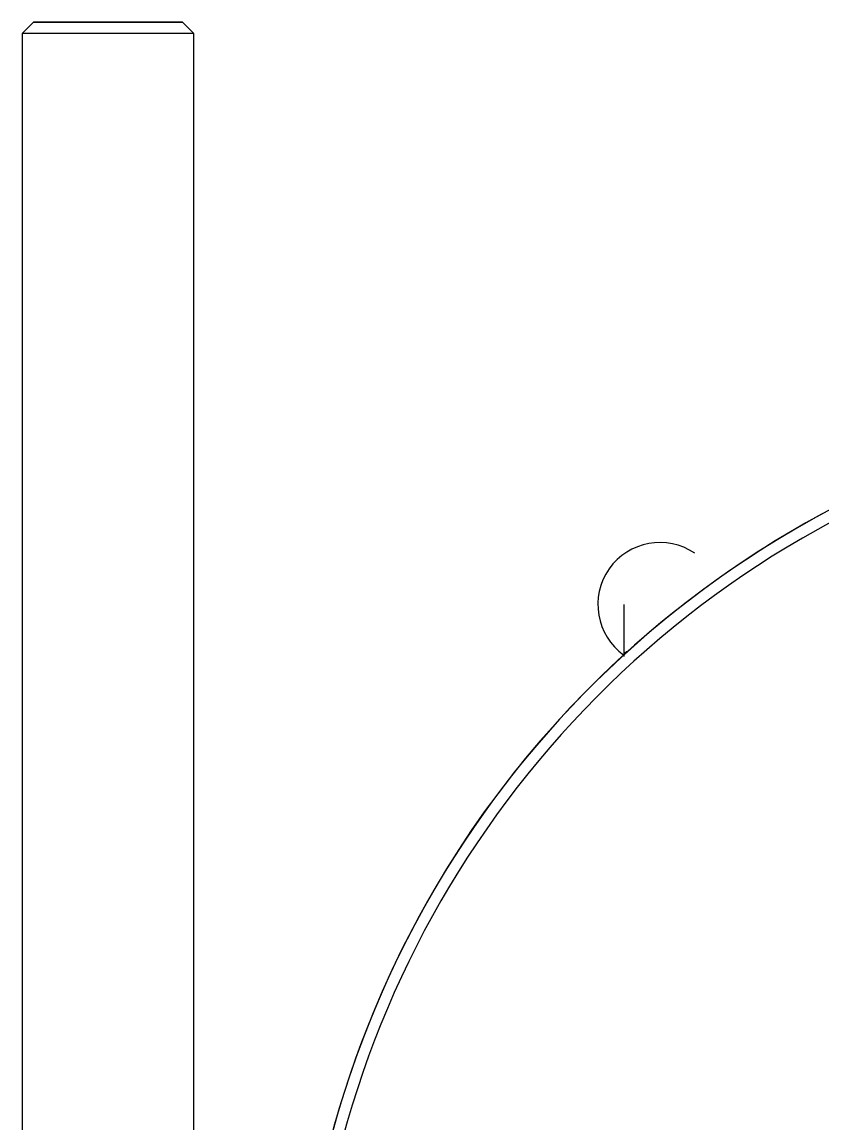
# Model space of a CAD drawing. Extents: x 4154 to 4364, y 2392 to 2546.
# Drawn here: x 4263.06 to 4268.57, y 2464.67 to 2472.25 of the extents above; entities that cross this region are included whole.
import ezdxf

# ---------------------------------------------------------------- set-up
doc = ezdxf.new("R2010")
doc.units = 0
doc.header["$LTSCALE"] = 1.5
doc.header["$MEASUREMENT"] = 0
doc.layers.get('0').update_dxf_attribs({"color": 2})

msp = doc.modelspace()

# ---------------------------------------------------------------- linework, layer by layer
at = {"color": 7, "linetype": 'Continuous'}
for p, q in [((4263.14221, 2472.25362), (4263.06337, 2472.17478)), ((4263.16471, 2472.25362), (4263.14328, 2472.25362)), ((4263.14328, 2472.25362), (4263.14942, 2472.25362)), ((4263.14942, 2472.25362), (4263.18281, 2472.25362)), ((4263.21255, 2472.25362), (4263.16471, 2472.25362)), ((4263.18281, 2472.25362), (4263.24163, 2472.25362)), ((4263.28422, 2472.25362), (4263.21255, 2472.25362)), ((4263.24163, 2472.25362), (4263.32272, 2472.25362)), ((4263.37587, 2472.25362), (4263.28422, 2472.25362)), ((4263.32272, 2472.25362), (4263.4217, 2472.25362)), ((4263.48255, 2472.25362), (4263.37587, 2472.25362)), ((4263.4217, 2472.25362), (4263.53324, 2472.25362)), ((4263.5985, 2472.25362), (4263.48255, 2472.25362)), ((4263.53324, 2472.25362), (4263.65133, 2472.25362)), ((4263.71749, 2472.25362), (4263.5985, 2472.25362)), ((4263.65133, 2472.25362), (4263.76961, 2472.25362)), ((4263.83309, 2472.25362), (4263.71749, 2472.25362)), ((4263.76961, 2472.25362), (4263.88168, 2472.25362)), ((4263.93907, 2472.25362), (4263.83309, 2472.25362)), ((4263.88168, 2472.25362), (4263.98152, 2472.25362)), ((4264.02972, 2472.25362), (4263.93907, 2472.25362)), ((4263.98152, 2472.25362), (4264.06374, 2472.25362)), ((4264.10015, 2472.25362), (4264.02972, 2472.25362)), ((4264.06374, 2472.25362), (4264.1239, 2472.25362)), ((4264.14657, 2472.25362), (4264.10015, 2472.25362)), ((4264.1239, 2472.25362), (4264.15877, 2472.25362)), ((4264.16646, 2472.25362), (4264.14657, 2472.25362)), ((4264.15877, 2472.25362), (4264.16646, 2472.25362)), ((4264.24599, 2472.17478), (4264.16715, 2472.25362)), ((4263.06337, 2472.17478), (4263.06337, 2463.86884)), ((4263.07726, 2472.17478), (4263.06337, 2472.17478)), ((4263.06337, 2472.17478), (4263.06337, 2472.17478)), ((4263.11814, 2472.17478), (4263.07726, 2472.17478)), ((4263.18412, 2472.17478), (4263.11814, 2472.17478)), ((4263.2721, 2472.17478), (4263.18412, 2472.17478)), ((4263.37797, 2472.17478), (4263.2721, 2472.17478)), ((4263.49677, 2472.17478), (4263.37797, 2472.17478)), ((4263.62296, 2472.17478), (4263.49677, 2472.17478)), ((4263.75064, 2472.17478), (4263.62296, 2472.17478)), ((4263.87382, 2472.17478), (4263.75064, 2472.17478)), ((4263.98676, 2472.17478), (4263.87382, 2472.17478)), ((4264.08417, 2472.17478), (4263.98676, 2472.17478)), ((4264.1615, 2472.17478), (4264.08417, 2472.17478)), ((4264.21513, 2472.17478), (4264.1615, 2472.17478)), ((4264.24255, 2472.17478), (4264.21513, 2472.17478)), ((4264.24599, 2472.17478), (4264.24255, 2472.17478)), ((4264.24599, 2463.86884), (4264.24599, 2472.17478)), ((4267.20394, 2468.24544), (4267.20394, 2468.23952)), ((4267.20394, 2468.23952), (4267.20394, 2468.22183)), ((4267.20394, 2468.22183), (4267.20394, 2468.19258)), ((4267.20394, 2468.19258), (4267.20394, 2468.15209)), ((4267.20394, 2468.15209), (4267.20394, 2468.10083)), ((4267.20394, 2468.10083), (4267.20394, 2468.03938)), ((4267.20394, 2468.03938), (4267.20394, 2467.96845)), ((4267.20394, 2467.96845), (4267.20394, 2467.88884)), ((4267.20507, 2467.9025), (4267.20791, 2467.91116)), ((4267.20791, 2467.91116), (4267.22303, 2467.92178)), ((4267.22303, 2467.92178), (4267.22694, 2467.92175))]:
    msp.add_line(p, q, dxfattribs=at)
for centre, radius, start, end in [((4271.85649, 2462.80449), 6.89862, 52.358107, 244.623057), ((4271.85649, 2462.80449), 6.89862, 78.620565, 244.62306), ((4271.85649, 2462.80449), 6.81978, 51.903009, 244.308451), ((4267.45229, 2468.24544), 0.42701, 55.635126, 234.436209)]:
    msp.add_arc(centre, radius, start, end, dxfattribs=at)

doc.saveas('drawing.dxf')
